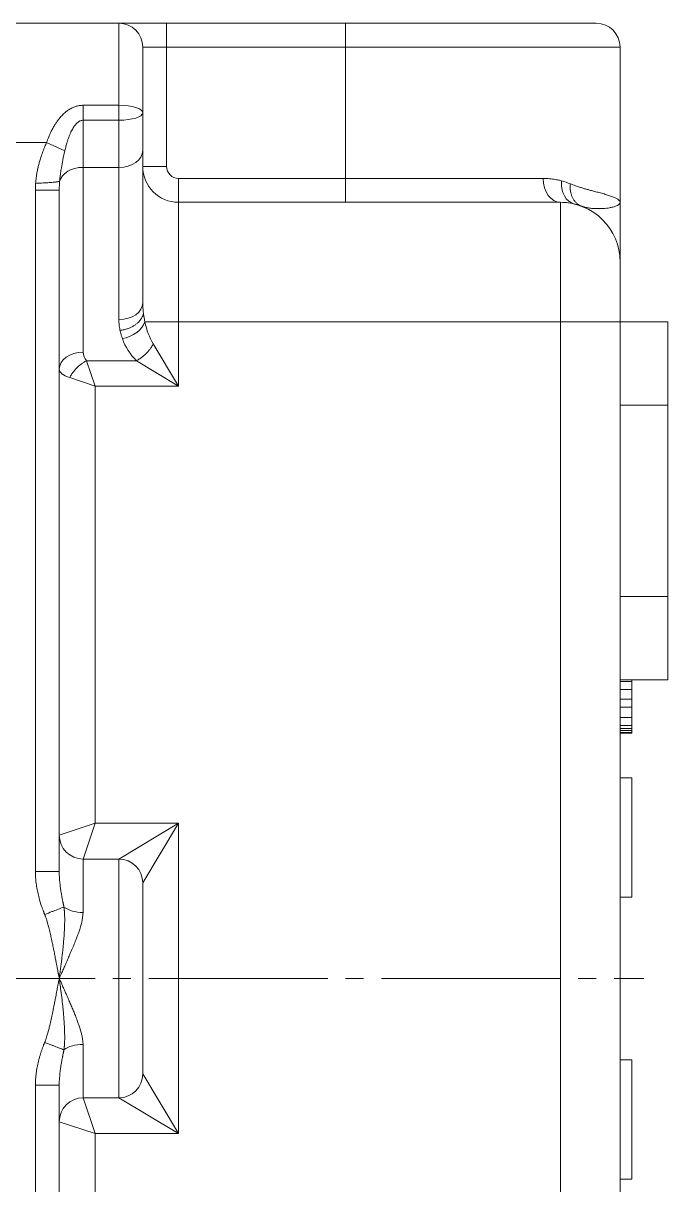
# Model space of a CAD drawing. Header units: millimetres. Extents: x -337 to 383, y -252 to 375.
# Drawn here: x -157.9 to -103.8, y -17.3 to 80 of the extents above; entities that cross this region are included whole.
import ezdxf

# ---------------------------------------------------------------- set-up
doc = ezdxf.new("R2010")
doc.units = ezdxf.units.MM
doc.linetypes.add('K5LT_AXLED', pattern=[19.5, 15, -1.5, 1.5, -1.5])
doc.linetypes.add('K5LT_THIN', pattern=[0])

# ---------------------------------------------------------------- blocks, each defined once
blk = doc.blocks.new('U5')
at = {"color": 7, "linetype": 'K5LT_THIN', "lineweight": 18}
for p, q in [((-149.84, 80), (-163.84, 80)), ((-149.84, 80), (-149.84, 73.125)), ((-145.84, 80), (-149.84, 80)), ((-145.84, 80), (-145.84, 78)), ((-145.84, 80), (-130.84, 80)), ((-130.84, 80), (-109.84, 80)), ((-130.84, 78), (-130.84, 80)), ((-145.84, 78), (-147.84, 78)), ((-147.84, 78), (-147.84, 72.5)), ((-145.84, 78), (-145.84, 68)), ((-145.84, 78), (-130.84, 78)), ((-130.84, 67), (-130.84, 78)), ((-130.84, 78), (-107.84, 78)), ((-107.84, 65), (-107.84, 78)), ((-149.84, 73.125), (-152.84, 73.125)), ((-152.84, 73.125), (-152.84, 71.875)), ((-149.84, 71.875), (-149.84, 73.125)), ((-147.84, 67), (-147.84, 73)), ((-147.84, 73), (-147.84, 72.5)), ((-147.84, 69.343), (-147.84, 72.5)), ((-152.84, 67.929), (-152.84, 71.875)), ((-149.84, 71.875), (-152.84, 71.875)), ((-149.84, 67.929), (-149.84, 71.875)), ((-155.908, 70), (-163.84, 70)), ((-155.908, 70), (-154.374, 69.32)), ((-147.84, 56.589), (-147.84, 69.343)), ((-152.84, 67.929), (-149.84, 67.929)), ((-152.84, 52.444), (-152.84, 67.929)), ((-149.84, 55.175), (-149.84, 67.929)), ((-147.84, 68), (-145.84, 68)), ((-147.84, 68), (-147.84, 67)), ((-156.84, 66.029), (-156.82, 66.591)), ((-144.84, 67), (-144.84, 65)), ((-144.84, 67), (-130.84, 67)), ((-130.84, 67), (-114.28, 67)), ((-130.84, 65), (-130.84, 67)), ((-156.84, 8.944), (-156.84, 66.029)), ((-156.84, 66.029), (-154.84, 66.029)), ((-154.84, 8.944), (-154.84, 66.029)), ((-144.84, 65), (-112.84, 65)), ((-144.84, 55), (-144.84, 65)), ((-112.84, 65), (-112.84, 55)), ((-107.84, 60), (-107.84, 65)), ((-107.84, 65), (-107.84, 65)), ((-107.84, 60), (-107.84, 55)), ((-147.664, 55), (-144.84, 55)), ((-144.84, 55), (-112.84, 55)), ((-144.84, 55), (-144.84, 49.615)), ((-107.84, 55), (-112.84, 55)), ((-112.84, -55), (-112.84, 55)), ((-107.84, 55), (-103.84, 55)), ((-107.84, 55), (-107.84, 48)), ((-103.84, 55), (-103.84, 48)), ((-146.961, 53.151), (-144.84, 49.615)), ((-152.547, 51.737), (-148.376, 51.737)), ((-152.547, 51.737), (-151.84, 49.615)), ((-148.376, 51.737), (-144.84, 49.615)), ((-153.961, 50.322), (-151.84, 49.615)), ((-151.84, 13), (-151.84, 49.615)), ((-151.84, 49.615), (-144.84, 49.615)), ((-107.84, 48), (-103.84, 48)), ((-107.84, 48), (-107.84, 32)), ((-103.84, 48), (-103.84, 32)), ((-107.84, 32), (-107.84, 25)), ((-107.84, 32), (-103.84, 32)), ((-103.84, 32), (-103.84, 25)), ((-107.84, 25), (-103.84, 25)), ((-107.84, -55), (-107.84, 25)), ((-107.84, 24.878), (-106.84, 24.878)), ((-106.84, 25), (-106.84, 24.878)), ((-106.84, 24.878), (-106.84, 24.185)), ((-107.84, 24.185), (-106.84, 24.185)), ((-107.84, 23.395), (-106.84, 23.395)), ((-106.84, 24.185), (-106.84, 23.395)), ((-106.84, 23.395), (-106.84, 22.707)), ((-107.84, 22.707), (-106.84, 22.707)), ((-106.84, 22.707), (-106.84, 21.852)), ((-107.84, 21.852), (-106.84, 21.852)), ((-106.84, 21.852), (-106.84, 21.184)), ((-107.84, 21.184), (-106.84, 21.184)), ((-107.84, 20.933), (-106.84, 20.933)), ((-107.84, 20.762), (-106.84, 20.762)), ((-107.84, 20.601), (-106.84, 20.601)), ((-107.84, 20.547), (-106.84, 20.547)), ((-106.84, 21.184), (-106.84, 20.933)), ((-106.84, 20.933), (-106.84, 20.762)), ((-106.84, 20.762), (-106.84, 20.601)), ((-106.84, 20.601), (-106.84, 20.547)), ((-107.84, 16.805), (-106.84, 16.805)), ((-106.84, 16.805), (-106.84, 6.805)), ((-154.84, 12), (-151.84, 13)), ((-152.84, 10), (-151.84, 13)), ((-151.84, 13), (-144.84, 13)), ((-149.84, 10), (-144.84, 13)), ((-147.84, 8), (-144.84, 13)), ((-144.84, 13), (-144.84, -13)), ((-152.84, 10), (-149.84, 10)), ((-152.84, 5.528), (-152.84, 10)), ((-149.84, -10), (-149.84, 10)), ((-156.84, 8.944), (-154.84, 8.944)), ((-147.84, -8), (-147.84, 8)), ((-107.84, 6.805), (-106.84, 6.805)), ((-152.84, -10), (-152.84, -5.528)), ((-107.84, -6.805), (-106.84, -6.805)), ((-106.84, -6.805), (-106.84, -16.805)), ((-144.84, -13), (-147.84, -8)), ((-156.84, -66.029), (-156.84, -8.944)), ((-156.84, -8.944), (-154.84, -8.944)), ((-154.84, -66.029), (-154.84, -8.944)), ((-152.84, -10), (-149.84, -10)), ((-151.84, -13), (-152.84, -10)), ((-144.84, -13), (-149.84, -10)), ((-151.84, -13), (-154.84, -12)), ((-151.84, -13), (-144.84, -13)), ((-151.84, -49.615), (-151.84, -13)), ((-107.84, -16.805), (-106.84, -16.805))]:
    blk.add_line(p, q, dxfattribs=at)
at = {"color": 30, "linetype": 'K5LT_AXLED', "lineweight": 18, "true_color": 0xff8000}
blk.add_line((-205.84, 0), (-105.84, 0), dxfattribs=at)
at = {"color": 7, "linetype": 'K5LT_THIN', "lineweight": 18}
for centre, radius, start, end in [((-149.84, 78), 2, 0, 90), ((-109.84, 78), 2, 0, 90), ((-144.84, 68), 3, 180, 270), ((-144.84, 68), 3, 180, 270), ((-144.84, 68), 1, 180, 270), ((-112.84, 60), 5, 0, 90), ((-112.84, 60), 5, 80.35949, 90), ((-112.84, 60), 5, 69.2986, 76.27689), ((-108.996, 64.999), 1.156, 359.97475, 0.0301), ((-144.84, 55.272), 5, 199.70992, 225), ((-151.84, 52.444), 1, 180, 225), ((-152.84, 12), 2, 180, 270), ((-149.84, 8), 2, 0, 90), ((-149.84, -8), 2, 270, 0), ((-152.84, -12), 2, 90, 180)]:
    blk.add_arc(centre, radius, start, end, dxfattribs=at)
for centre, major_axis, ratio, start_param, end_param in [((-149.84, 72.5), (2, 0), 0.3125, 0, 1.570796), ((-149.84, 72.5), (2, 0), 0.3125, 4.712389, 6.283185), ((-149.84, 69.343), (2, 0), 0.707107, 4.712389, 6.283185), ((-152.84, 66.515), (-2, 0), 0.707107, 4.712389, 6.111048), ((-112.84, 67), (0, -2), 0.72, 4.712389, 6.283185), ((-111.179, 66.8), (-0.474, -1.943), 0.777628, 4.900052, 6.283185), ((-149.84, 56.589), (2, 0), 0.707107, 4.712389, 6.283185), ((-149.547, 55), (1.883, 0.675), 0.685456, 4.471591, 5.801589), ((-144.84, 56.686), (0, -5), 0.6, 5.056392, 5.497787), ((-152.84, 51.029), (-2, 0), 0.707107, 4.712389, 6.283185), ((-151.84, 51.029), (-3, 0), 0.333333, 0, 0.785398), ((-152.84, 6.633), (2, 0), 0.552771, 3.776681, 4.712389), ((-152.84, -6.633), (-2, 0), 0.552771, 4.712389, 5.648072)]:
    blk.add_ellipse(centre, major_axis=major_axis, ratio=ratio, start_param=start_param, end_param=end_param, dxfattribs=at)
for points, knots in [([(-155.908, 70), (-155.852, 70.16), (-155.739, 70.455), (-155.563, 70.85), (-155.396, 71.177), (-155.239, 71.451), (-155.084, 71.693), (-154.931, 71.906), (-154.782, 72.09), (-154.645, 72.243), (-154.515, 72.375), (-154.391, 72.489), (-154.265, 72.594), (-154.133, 72.692), (-153.992, 72.785), (-153.84, 72.871), (-153.691, 72.943), (-153.548, 73), (-153.415, 73.043), (-153.29, 73.075), (-153.173, 73.098), (-153.066, 73.113), (-152.956, 73.123), (-152.882, 73.125), (-152.84, 73.125)], [0, 0, 0, 0, 2.901177, 5.388415, 7.368806, 9.146688, 10.736127, 12.222564, 13.539492, 14.686912, 15.620491, 16.566577, 17.417985, 18.246997, 19.149206, 20.047548, 20.921543, 21.630212, 22.301328, 22.934782, 23.471937, 23.973987, 24.42611, 25, 25, 25, 25]), ([(-154.374, 69.32), (-154.344, 69.451), (-154.283, 69.696), (-154.186, 70.031), (-154.092, 70.318), (-154, 70.566), (-153.907, 70.788), (-153.813, 70.986), (-153.719, 71.158), (-153.627, 71.308), (-153.538, 71.433), (-153.455, 71.535), (-153.375, 71.619), (-153.293, 71.694), (-153.202, 71.761), (-153.102, 71.817), (-153.001, 71.855), (-152.912, 71.872), (-152.861, 71.875), (-152.84, 71.875)], [0, 0, 0, 0, 2.479781, 4.646171, 6.373581, 7.991181, 9.473584, 10.804583, 12.036273, 13.139532, 14.135519, 14.972139, 15.706274, 16.444581, 17.213496, 18.029385, 18.869131, 19.537508, 20, 20, 20, 20]), ([(-155.908, 70), (-155.953, 69.898), (-155.998, 69.796), (-156.069, 69.622), (-156.098, 69.552), (-156.153, 69.411), (-156.18, 69.341), (-156.233, 69.2), (-156.259, 69.13), (-156.308, 68.989), (-156.332, 68.919), (-156.378, 68.78), (-156.4, 68.712), (-156.454, 68.538), (-156.485, 68.431), (-156.544, 68.217), (-156.572, 68.109), (-156.625, 67.887), (-156.651, 67.771), (-156.697, 67.54), (-156.718, 67.424), (-156.753, 67.206), (-156.767, 67.103), (-156.784, 66.978), (-156.786, 66.956), (-156.801, 66.822), (-156.812, 66.708), (-156.82, 66.591)], [3.966564, 3.966564, 3.966564, 3.966564, 4.467652, 4.467652, 4.806697, 4.806697, 5.141753, 5.141753, 5.472924, 5.472924, 5.800262, 5.800262, 6.112607, 6.112607, 6.597944, 6.597944, 7.075082, 7.075082, 7.581771, 7.581771, 8.080017, 8.080017, 8.514732, 8.514732, 8.60747, 8.60747, 9.079815, 9.079815, 9.079815, 9.079815]), ([(-154.374, 69.32), (-154.433, 69.065), (-154.538, 68.586), (-154.656, 67.96), (-154.735, 67.456), (-154.777, 67.111), (-154.799, 66.887), (-154.808, 66.791), (-154.81, 66.757)], [0, 0, 0, 0, 2.596043, 4.925545, 6.562267, 7.954546, 8.625044, 9, 9, 9, 9]), ([(-156.82, 66.591), (-156.703, 66.599), (-156.484, 66.606), (-156.183, 66.62), (-155.917, 66.635), (-155.673, 66.65), (-155.448, 66.668), (-155.25, 66.686), (-155.085, 66.704), (-154.955, 66.722), (-154.86, 66.74), (-154.823, 66.751), (-154.81, 66.757)], [0, 0, 0, 0, 1.5637, 2.930426, 4.149081, 5.403792, 6.698934, 7.976657, 9.240018, 10.481272, 11.731337, 13, 13, 13, 13]), ([(-114.28, 67), (-114.101, 67), (-113.751, 66.984), (-113.302, 66.924), (-112.973, 66.856), (-112.809, 66.815), (-112.752, 66.8)], [0, 0, 0, 0, 2.298643, 4.597285, 6.152841, 7, 7, 7, 7]), ([(-112.004, 66.548), (-112.018, 66.436), (-112.027, 66.227), (-112.001, 65.939), (-111.944, 65.684), (-111.858, 65.45), (-111.742, 65.233), (-111.598, 65.041), (-111.434, 64.883), (-111.258, 64.761), (-111.134, 64.701), (-111.072, 64.677)], [0, 0, 0, 0, 1.617976, 3.03048, 4.293837, 5.593456, 6.935415, 8.270945, 9.582238, 10.827774, 12, 12, 12, 12]), ([(-112.004, 66.548), (-111.862, 66.493), (-111.602, 66.397), (-111.254, 66.279), (-110.949, 66.184), (-110.665, 66.101), (-110.371, 66.021), (-110.04, 65.933), (-109.668, 65.834), (-109.263, 65.723), (-108.878, 65.611), (-108.531, 65.495), (-108.237, 65.376), (-108.01, 65.252), (-107.871, 65.125), (-107.84, 65.041), (-107.84, 65)], [0, 0, 0, 0, 0.955707, 1.787759, 2.480287, 3.198454, 3.944989, 4.786611, 5.922167, 7.226393, 8.727066, 10.183061, 11.784652, 13.522634, 15.283663, 17, 17, 17, 17]), ([(-111.654, 64.857), (-111.654, 64.857), (-111.654, 64.857), (-111.653, 64.857), (-111.653, 64.857), (-111.652, 64.857), (-111.652, 64.857), (-111.651, 64.857), (-111.65, 64.856), (-111.648, 64.856), (-111.647, 64.856), (-111.643, 64.855), (-111.64, 64.854), (-111.632, 64.852), (-111.627, 64.851), (-111.611, 64.847), (-111.601, 64.844), (-111.581, 64.839), (-111.571, 64.836), (-111.541, 64.828), (-111.522, 64.823), (-111.503, 64.818)], [0.000098, 0.000098, 0.000098, 0.000098, 0.005, 0.005, 0.02, 0.02, 0.039999, 0.039999, 0.079998, 0.079998, 0.159996, 0.159996, 0.319992, 0.319992, 0.639984, 0.639984, 1.239984, 1.239984, 1.839984, 1.839984, 3, 3, 3, 3]), ([(-111.072, 64.677), (-111.062, 64.674), (-111.041, 64.667), (-111.009, 64.656), (-110.973, 64.645), (-110.922, 64.629), (-110.843, 64.606), (-110.725, 64.575), (-110.573, 64.542), (-110.401, 64.515), (-110.219, 64.494), (-110.036, 64.481), (-109.844, 64.472), (-109.648, 64.47), (-109.437, 64.474), (-109.211, 64.485), (-108.963, 64.507), (-108.697, 64.543), (-108.439, 64.596), (-108.224, 64.661), (-108.071, 64.729), (-107.973, 64.79), (-107.913, 64.842), (-107.878, 64.884), (-107.854, 64.927), (-107.844, 64.958), (-107.841, 64.981), (-107.84, 64.988), (-107.84, 64.991), (-107.84, 64.993), (-107.84, 64.995), (-107.84, 64.996), (-107.84, 64.997), (-107.84, 64.998), (-107.84, 64.999), (-107.84, 65), (-107.84, 65)], [0, 0, 0, 0, 0.197021, 0.394632, 0.599115, 0.861014, 1.348212, 2.108863, 3.140426, 4.33949, 5.562296, 6.866335, 8.175072, 9.666762, 11.245658, 13.098915, 15.284296, 17.946509, 21.11251, 24.340923, 27.249976, 29.620094, 31.481265, 33.077743, 34.188773, 35.989954, 36.42746, 36.578297, 36.683855, 36.773216, 36.835448, 36.870551, 36.893809, 36.915775, 36.939795, 37, 37, 37, 37]), ([(-147.782, 55.714), (-147.792, 55.79), (-147.808, 55.932), (-147.825, 56.14), (-147.835, 56.324), (-147.839, 56.472), (-147.84, 56.555), (-147.84, 56.589)], [0, 0, 0, 0, 2.0333, 3.872973, 5.689707, 7.072637, 8, 8, 8, 8]), ([(-149.744, 54.278), (-149.632, 54.289), (-149.419, 54.325), (-149.123, 54.409), (-148.86, 54.514), (-148.623, 54.639), (-148.408, 54.783), (-148.219, 54.944), (-148.061, 55.117), (-147.934, 55.301), (-147.836, 55.501), (-147.796, 55.64), (-147.782, 55.714)], [0, 0, 0, 0, 1.531499, 2.918464, 4.153945, 5.420077, 6.67003, 7.908327, 9.14521, 10.358877, 11.598556, 13, 13, 13, 13]), ([(-147.782, 55.714), (-147.775, 55.653), (-147.759, 55.538), (-147.734, 55.375), (-147.703, 55.198), (-147.68, 55.075), (-147.664, 55)], [0, 0, 0, 0, 1.817412, 3.413466, 4.788161, 7, 7, 7, 7]), ([(-149.744, 54.278), (-149.747, 54.296), (-149.752, 54.314), (-149.768, 54.403), (-149.782, 54.474), (-149.803, 54.616), (-149.812, 54.687), (-149.826, 54.827), (-149.831, 54.897), (-149.838, 55.036), (-149.839, 55.105), (-149.84, 55.175)], [-0.130034, -0.130034, -0.130034, -0.130034, 0, 0, 0.512028, 0.512028, 1.020131, 1.020131, 1.51129, 1.51129, 2, 2, 2, 2]), ([(-149.744, 54.278), (-149.74, 54.26), (-149.737, 54.242), (-149.715, 54.15), (-149.698, 54.076), (-149.658, 53.929), (-149.636, 53.855), (-149.592, 53.716), (-149.57, 53.651), (-149.547, 53.586)], [-0.166315, -0.166315, -0.166315, -0.166315, 0, 0, 0.685484, 0.685484, 1.378012, 1.378012, 2, 2, 2, 2]), ([(-148.376, 51.737), (-148.282, 51.783), (-148.105, 51.885), (-147.859, 52.062), (-147.641, 52.25), (-147.445, 52.448), (-147.269, 52.659), (-147.102, 52.893), (-147.007, 53.059), (-146.961, 53.151)], [0, 0, 0, 0, 1.63175, 3.11515, 4.429136, 5.781675, 7.092483, 8.382622, 10, 10, 10, 10]), ([(-153.961, 50.322), (-153.915, 50.415), (-153.813, 50.593), (-153.636, 50.838), (-153.448, 51.057), (-153.25, 51.253), (-153.039, 51.429), (-152.805, 51.595), (-152.639, 51.69), (-152.547, 51.737)], [0, 0, 0, 0, 1.631745, 3.115139, 4.429119, 5.781652, 7.092455, 8.382589, 10, 10, 10, 10]), ([(-156.061, 5.36), (-156.069, 5.379), (-156.077, 5.397), (-156.093, 5.437), (-156.101, 5.457), (-156.117, 5.496), (-156.125, 5.516), (-156.14, 5.555), (-156.148, 5.574), (-156.17, 5.632), (-156.185, 5.672), (-156.214, 5.75), (-156.229, 5.79), (-156.272, 5.907), (-156.299, 5.986), (-156.387, 6.243), (-156.444, 6.424), (-156.518, 6.687), (-156.54, 6.768), (-156.581, 6.93), (-156.601, 7.011), (-156.638, 7.174), (-156.656, 7.255), (-156.689, 7.419), (-156.705, 7.501), (-156.733, 7.666), (-156.746, 7.749), (-156.77, 7.914), (-156.781, 7.997), (-156.799, 8.162), (-156.808, 8.245), (-156.821, 8.41), (-156.827, 8.493), (-156.837, 8.698), (-156.838, 8.821), (-156.84, 8.944)], [-3.868495, -3.868495, -3.868495, -3.868495, -3.588547, -3.588547, -3.345513, -3.345513, -3.105308, -3.105308, -2.870192, -2.870192, -2.417407, -2.417407, -1.974066, -1.974066, -1.08285, -1.08285, 0.92404, 0.92404, 1.801581, 1.801581, 2.673871, 2.673871, 3.540849, 3.540849, 4.402455, 4.402455, 5.258634, 5.258634, 6.109333, 6.109333, 6.94706, 6.94706, 7.776825, 7.776825, 9, 9, 9, 9]), ([(-154.45, 5.977), (-154.452, 5.995), (-154.456, 6.026), (-154.461, 6.06), (-154.464, 6.081), (-154.467, 6.096), (-154.47, 6.11), (-154.474, 6.126), (-154.478, 6.145), (-154.484, 6.171), (-154.492, 6.208), (-154.503, 6.259), (-154.516, 6.323), (-154.531, 6.395), (-154.548, 6.477), (-154.565, 6.565), (-154.587, 6.676), (-154.616, 6.829), (-154.654, 7.04), (-154.702, 7.33), (-154.754, 7.692), (-154.802, 8.11), (-154.833, 8.533), (-154.84, 8.813), (-154.84, 8.944)], [0, 0, 0, 0, 0.274761, 0.473254, 0.595479, 0.699543, 0.848263, 1.000634, 1.159075, 1.333788, 1.666811, 2.109493, 2.624839, 3.23348, 3.887283, 4.608955, 5.434842, 6.63735, 8.409466, 10.718354, 13.965711, 17.616392, 21.493689, 25, 25, 25, 25]), ([(-156.061, 5.36), (-155.853, 5.44), (-155.561, 5.553), (-155.212, 5.687), (-154.996, 5.77), (-154.804, 5.843), (-154.615, 5.915), (-154.505, 5.957), (-154.45, 5.977)], [0, 0, 0, 0, 2.888167, 4.063102, 5.241353, 6.363574, 7.453592, 9, 9, 9, 9]), ([(-154.84, 0), (-154.817, 0.173), (-154.773, 0.498), (-154.714, 0.95), (-154.661, 1.367), (-154.61, 1.78), (-154.56, 2.216), (-154.515, 2.644), (-154.478, 3.037), (-154.452, 3.36), (-154.433, 3.619), (-154.42, 3.821), (-154.41, 3.994), (-154.402, 4.161), (-154.395, 4.339), (-154.389, 4.533), (-154.386, 4.721), (-154.384, 4.887), (-154.384, 5.044), (-154.386, 5.186), (-154.39, 5.327), (-154.395, 5.445), (-154.402, 5.558), (-154.41, 5.655), (-154.418, 5.735), (-154.425, 5.801), (-154.433, 5.859), (-154.441, 5.919), (-154.447, 5.958), (-154.45, 5.977)], [0, 0, 0, 0, 2.645038, 4.945375, 6.901011, 9.009094, 11.24047, 13.556794, 15.542662, 17.227699, 18.467651, 19.471886, 20.280793, 21.07697, 21.993426, 22.956525, 23.983021, 24.781957, 25.386583, 26.265224, 26.805231, 27.397617, 27.946812, 28.426677, 28.798516, 29.109169, 29.390612, 29.680909, 30, 30, 30, 30]), ([(-154.84, 0), (-154.852, 0.065), (-154.865, 0.129), (-154.889, 0.258), (-154.902, 0.323), (-154.917, 0.402), (-154.919, 0.416), (-154.932, 0.48), (-154.941, 0.531), (-154.963, 0.646), (-154.976, 0.711), (-155.001, 0.84), (-155.013, 0.905), (-155.032, 1.004), (-155.039, 1.038), (-155.063, 1.167), (-155.082, 1.262), (-155.123, 1.476), (-155.146, 1.596), (-155.171, 1.725), (-155.173, 1.735), (-155.2, 1.873), (-155.225, 2.002), (-155.266, 2.207), (-155.28, 2.282), (-155.306, 2.411), (-155.317, 2.464), (-155.343, 2.593), (-155.358, 2.668), (-155.384, 2.797), (-155.395, 2.85), (-155.422, 2.979), (-155.437, 3.053), (-155.459, 3.155), (-155.464, 3.181), (-155.476, 3.235), (-155.481, 3.261), (-155.503, 3.362), (-155.519, 3.437), (-155.547, 3.563), (-155.559, 3.616), (-155.588, 3.743), (-155.605, 3.816), (-155.634, 3.942), (-155.647, 3.995), (-155.677, 4.12), (-155.695, 4.192), (-155.729, 4.325), (-155.745, 4.386), (-155.777, 4.507), (-155.794, 4.568), (-155.814, 4.636), (-155.817, 4.645), (-155.835, 4.708), (-155.851, 4.761), (-155.885, 4.868), (-155.902, 4.921), (-155.935, 5.017), (-155.95, 5.059), (-155.98, 5.145), (-155.996, 5.187), (-156.018, 5.246), (-156.024, 5.262), (-156.036, 5.294), (-156.042, 5.31), (-156.052, 5.336), (-156.056, 5.346), (-156.06, 5.357), (-156.061, 5.358), (-156.061, 5.36)], [0, 0, 0, 0, 0.803499, 0.803499, 1.607045, 1.607045, 1.780916, 1.780916, 2.410634, 2.410634, 3.214314, 3.214314, 4.018108, 4.018108, 4.446584, 4.446584, 5.626108, 5.626108, 7.113846, 7.113846, 7.234842, 7.234842, 8.844738, 8.844738, 9.784162, 9.784162, 10.456101, 10.456101, 11.396563, 11.396563, 12.069369, 12.069369, 13.011242, 13.011242, 13.348157, 13.348157, 13.685212, 13.685212, 14.628988, 14.628988, 15.304602, 15.304602, 16.25117, 16.25117, 16.929043, 16.929043, 17.879274, 17.879274, 18.68744, 18.68744, 19.516241, 19.516241, 19.639782, 19.639782, 20.397469, 20.397469, 21.168783, 21.168783, 21.78749, 21.78749, 22.398647, 22.398647, 22.623155, 22.623155, 22.849432, 22.849432, 22.985161, 22.985161, 23.002194, 23.002194, 23.002194, 23.002194]), ([(-154.84, 0), (-154.78, 0.134), (-154.663, 0.396), (-154.499, 0.763), (-154.357, 1.082), (-154.241, 1.344), (-154.143, 1.568), (-154.055, 1.772), (-153.959, 1.992), (-153.857, 2.228), (-153.753, 2.473), (-153.663, 2.691), (-153.578, 2.898), (-153.493, 3.108), (-153.409, 3.323), (-153.336, 3.513), (-153.278, 3.668), (-153.23, 3.804), (-153.18, 3.948), (-153.122, 4.122), (-153.059, 4.318), (-153.003, 4.512), (-152.959, 4.683), (-152.922, 4.848), (-152.889, 5.04), (-152.862, 5.272), (-152.847, 5.44), (-152.84, 5.528)], [0, 0, 0, 0, 1.693168, 3.323891, 4.6667, 5.775887, 6.713896, 7.607423, 8.487163, 9.649189, 10.795037, 11.862281, 12.709386, 13.771518, 14.926497, 15.905574, 16.670819, 17.343349, 18.073714, 18.993616, 20.208272, 21.403181, 22.399994, 23.298092, 24.483978, 26.126645, 28, 28, 28, 28]), ([(-156.061, -5.359), (-156.06, -5.358), (-156.06, -5.357), (-156.058, -5.352), (-156.057, -5.348), (-156.049, -5.328), (-156.044, -5.314), (-156.032, -5.284), (-156.027, -5.269), (-156.01, -5.225), (-155.999, -5.195), (-155.972, -5.122), (-155.957, -5.08), (-155.917, -4.965), (-155.893, -4.893), (-155.851, -4.761), (-155.833, -4.703), (-155.799, -4.585), (-155.783, -4.526), (-155.766, -4.463), (-155.765, -4.46), (-155.748, -4.398), (-155.732, -4.337), (-155.701, -4.217), (-155.686, -4.157), (-155.651, -4.012), (-155.63, -3.926), (-155.601, -3.8), (-155.592, -3.759), (-155.563, -3.633), (-155.543, -3.547), (-155.515, -3.419), (-155.507, -3.379), (-155.489, -3.295), (-155.479, -3.252), (-155.461, -3.164), (-155.451, -3.121), (-155.434, -3.036), (-155.425, -2.996), (-155.399, -2.867), (-155.381, -2.78), (-155.354, -2.651), (-155.346, -2.61), (-155.32, -2.482), (-155.303, -2.394), (-155.26, -2.18), (-155.235, -2.054), (-155.21, -1.925), (-155.21, -1.922), (-155.184, -1.789), (-155.159, -1.66), (-155.118, -1.449), (-155.102, -1.368), (-155.077, -1.238), (-155.068, -1.191), (-155.046, -1.079), (-155.034, -1.014), (-155.009, -0.885), (-154.997, -0.82), (-154.977, -0.718), (-154.97, -0.681), (-154.958, -0.616), (-154.953, -0.589), (-154.935, -0.497), (-154.923, -0.433), (-154.898, -0.304), (-154.886, -0.239), (-154.862, -0.116), (-154.851, -0.058), (-154.84, 0)], [12.001617, 12.001617, 12.001617, 12.001617, 12.014184, 12.014184, 12.065268, 12.065268, 12.277261, 12.277261, 12.4875, 12.4875, 12.910069, 12.910069, 13.525039, 13.525039, 14.577245, 14.577245, 15.413346, 15.413346, 16.221351, 16.221351, 16.262384, 16.262384, 17.06501, 17.06501, 17.853851, 17.853851, 18.965106, 18.965106, 19.479079, 19.479079, 20.58662, 20.58662, 21.09908, 21.09908, 21.651693, 21.651693, 22.203927, 22.203927, 22.715347, 22.715347, 23.818267, 23.818267, 24.328933, 24.328933, 25.430441, 25.430441, 27.000624, 27.000624, 27.040972, 27.040972, 28.650195, 28.650195, 29.668746, 29.668746, 30.258512, 30.258512, 31.062429, 31.062429, 31.866223, 31.866223, 32.33488, 32.33488, 32.669902, 32.669902, 33.473504, 33.473504, 34.277043, 34.277043, 35, 35, 35, 35]), ([(-152.84, -5.528), (-152.848, -5.433), (-152.862, -5.265), (-152.89, -5.041), (-152.918, -4.874), (-152.946, -4.738), (-152.98, -4.596), (-153.026, -4.429), (-153.083, -4.241), (-153.143, -4.06), (-153.197, -3.901), (-153.247, -3.756), (-153.328, -3.532), (-153.424, -3.283), (-153.528, -3.023), (-153.602, -2.84), (-153.674, -2.663), (-153.75, -2.481), (-153.858, -2.227), (-153.975, -1.956), (-154.1, -1.668), (-154.211, -1.412), (-154.33, -1.142), (-154.462, -0.845), (-154.591, -0.558), (-154.719, -0.27), (-154.8, -0.09), (-154.84, 0)], [0, 0, 0, 0, 2.017925, 3.524698, 4.522722, 5.277555, 6.082072, 7.119346, 8.262823, 9.332103, 10.156731, 10.863262, 11.673741, 13.684759, 14.651304, 15.508819, 16.326583, 17.187526, 18.070293, 19.82861, 20.852533, 21.897326, 23.205338, 24.349585, 25.710053, 26.866524, 28, 28, 28, 28]), ([(-154.45, -5.977), (-154.449, -5.971), (-154.447, -5.957), (-154.443, -5.935), (-154.441, -5.913), (-154.435, -5.873), (-154.428, -5.818), (-154.419, -5.746), (-154.412, -5.676), (-154.406, -5.603), (-154.4, -5.528), (-154.395, -5.449), (-154.391, -5.365), (-154.388, -5.276), (-154.386, -5.184), (-154.385, -5.083), (-154.384, -4.965), (-154.385, -4.823), (-154.387, -4.652), (-154.391, -4.462), (-154.398, -4.244), (-154.41, -3.996), (-154.427, -3.701), (-154.452, -3.356), (-154.487, -2.932), (-154.539, -2.408), (-154.612, -1.757), (-154.697, -1.079), (-154.776, -0.478), (-154.822, -0.138), (-154.84, 0)], [0, 0, 0, 0, 0.124101, 0.236104, 0.337152, 0.450123, 0.862406, 1.192539, 1.55862, 1.916742, 2.281192, 2.66968, 3.082207, 3.520155, 3.975611, 4.448577, 5.009654, 5.722773, 6.597686, 7.6082, 8.655091, 9.973753, 11.464572, 13.261029, 15.379662, 18.136289, 21.516103, 25.640601, 28.830693, 31, 31, 31, 31]), ([(-156.84, -8.944), (-156.839, -8.859), (-156.838, -8.775), (-156.833, -8.605), (-156.828, -8.52), (-156.817, -8.351), (-156.809, -8.267), (-156.793, -8.098), (-156.783, -8.014), (-156.761, -7.846), (-156.748, -7.763), (-156.722, -7.597), (-156.707, -7.515), (-156.676, -7.35), (-156.659, -7.267), (-156.623, -7.103), (-156.604, -7.021), (-156.563, -6.858), (-156.542, -6.777), (-156.498, -6.615), (-156.475, -6.534), (-156.441, -6.421), (-156.431, -6.389), (-156.396, -6.276), (-156.37, -6.196), (-156.317, -6.037), (-156.29, -5.958), (-156.247, -5.839), (-156.233, -5.799), (-156.203, -5.72), (-156.188, -5.68), (-156.164, -5.618), (-156.155, -5.594), (-156.137, -5.547), (-156.128, -5.524), (-156.109, -5.477), (-156.099, -5.452), (-156.08, -5.404), (-156.07, -5.382), (-156.061, -5.359)], [0, 0, 0, 0, 0.842928, 0.842928, 1.690588, 1.690588, 2.543361, 2.543361, 3.404898, 3.404898, 4.262625, 4.262625, 5.126424, 5.126424, 5.996178, 5.996178, 6.871769, 6.871769, 7.753079, 7.753079, 8.639986, 8.639986, 9, 9, 9.889911, 9.889911, 10.787905, 10.787905, 11.235436, 11.235436, 11.691055, 11.691055, 11.972523, 11.972523, 12.259782, 12.259782, 12.550454, 12.550454, 12.876214, 12.876214, 12.876214, 12.876214]), ([(-156.061, -5.359), (-155.955, -5.4), (-155.756, -5.477), (-155.481, -5.583), (-155.238, -5.676), (-155.014, -5.763), (-154.808, -5.841), (-154.613, -5.916), (-154.503, -5.957), (-154.45, -5.977)], [0, 0, 0, 0, 1.638943, 3.071203, 4.359532, 5.68548, 7.057382, 8.385341, 10, 10, 10, 10]), ([(-154.84, -8.944), (-154.84, -8.735), (-154.824, -8.351), (-154.774, -7.846), (-154.722, -7.465), (-154.681, -7.204), (-154.649, -7.011), (-154.623, -6.871), (-154.601, -6.748), (-154.581, -6.645), (-154.562, -6.547), (-154.544, -6.462), (-154.525, -6.368), (-154.51, -6.292), (-154.497, -6.23), (-154.488, -6.192), (-154.482, -6.164), (-154.478, -6.142), (-154.475, -6.129), (-154.472, -6.116), (-154.468, -6.101), (-154.465, -6.082), (-154.46, -6.054), (-154.455, -6.019), (-154.452, -5.991), (-154.45, -5.977)], [0, 0, 0, 0, 5.792868, 10.488522, 13.582587, 15.904665, 17.366078, 18.643489, 19.572457, 20.550413, 21.298498, 22.107911, 22.73576, 23.686451, 24.05362, 24.365151, 24.705459, 24.821842, 24.938266, 25.074343, 25.210019, 25.351173, 25.537979, 25.760894, 26, 26, 26, 26])]:
    blk.add_open_spline(points, degree=3, knots=knots, dxfattribs=at)
for points in [[(-154.84, 66.029), (-154.84, 66.11), (-154.838, 66.272), (-154.828, 66.515), (-154.817, 66.676), (-154.81, 66.757)], [(-112.752, 66.8), (-112.487, 66.73), (-112.237, 66.644), (-112.004, 66.548)]]:
    blk.add_open_spline(points, degree=3, dxfattribs=at)

msp = doc.modelspace()

# ---------------------------------------------------------------- block references
msp.add_blockref('U5', (0, 0))

doc.saveas('drawing.dxf')
